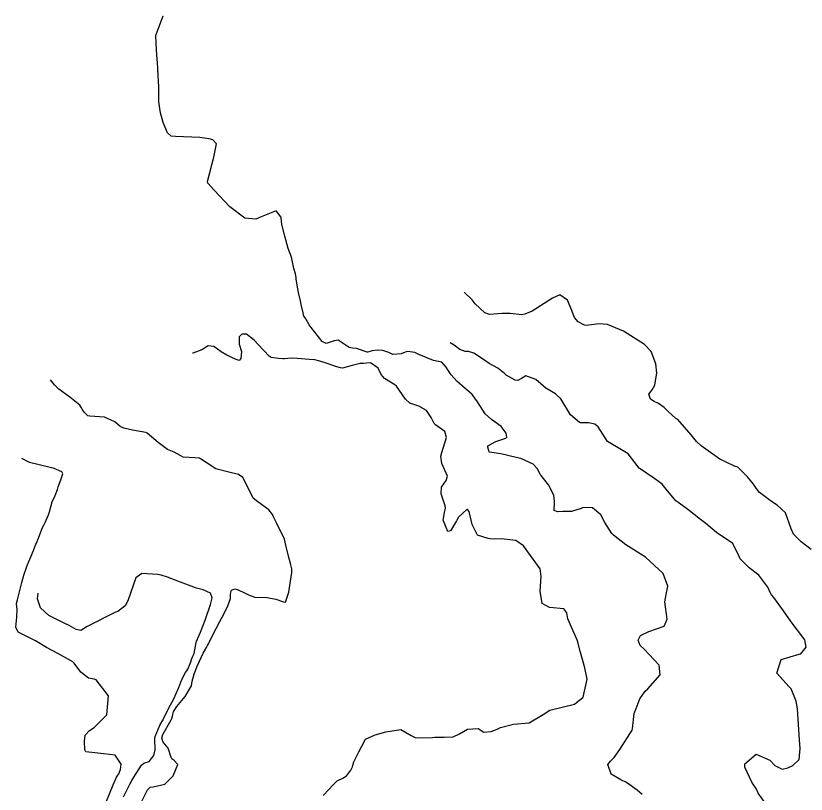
# Model space of a CAD drawing. Header units: feet. Extents: x 1313709 to 1317500, y 405869 to 411659.
# Drawn here: x 1315905 to 1316418, y 410698 to 411203 of the extents above; entities that cross this region are included whole.
import ezdxf

# ---------------------------------------------------------------- set-up
doc = ezdxf.new("R2010")
doc.units = ezdxf.units.FT
doc.layers.add('C-TOPO-MAJR', color=32, linetype='CONTINUOUS')

msp = doc.modelspace()

# ---------------------------------------------------------------- linework, layer by layer
at = {"layer": 'C-TOPO-MAJR'}
for points in [[(1316311.72, 410697.35), (1316308.43, 410700.31), (1316301.41, 410705.28), (1316297.76, 410707), (1316291.46, 410710.66), (1316289.43, 410716.99), (1316291.07, 410719), (1316293.46, 410721.53), (1316297.03, 410726.64), (1316305.06, 410739.18), (1316305.32, 410740.04), (1316306.49, 410750.02), (1316307.64, 410753.26), (1316309.09, 410756.65), (1316310.1, 410759.5), (1316313.51, 410764.44), (1316315.23, 410766), (1316323.28, 410775.13), (1316322.65, 410781.4), (1316312.88, 410791.63), (1316310.39, 410794.13), (1316309.07, 410797.56), (1316310.54, 410800.61), (1316315.96, 410803.3), (1316325.82, 410806.6), (1316327.83, 410811.24), (1316326.23, 410822.46), (1316327.13, 410827.32), (1316328.28, 410832.59), (1316325.21, 410840.82), (1316313.84, 410851.34), (1316300.94, 410859.4), (1316293.02, 410865.72), (1316292, 410866.84), (1316287.33, 410873.85), (1316284.79, 410878.97), (1316279.32, 410883.45), (1316273.3, 410883.66), (1316272.16, 410883.04), (1316265.86, 410880.99), (1316260.08, 410881.02), (1316256.81, 410880.9), (1316254.47, 410881.67), (1316254.68, 410886.92), (1316254.82, 410887.65), (1316254.39, 410891.61), (1316250.9, 410898.4), (1316246.11, 410904.41), (1316245.74, 410904.95), (1316243.44, 410909.07), (1316240.88, 410911.84), (1316232.93, 410915.5), (1316229.96, 410916.11), (1316220.03, 410918.41), (1316212.61, 410919.68), (1316212.43, 410919.89), (1316211.5, 410922.85), (1316211.57, 410923.62), (1316216.64, 410926.46), (1316223.28, 410928.64), (1316223.83, 410929.25), (1316223.36, 410931.95), (1316220.2, 410936.28), (1316213.92, 410940.73), (1316209.81, 410944.52), (1316204.8, 410952.2), (1316201.41, 410957.06), (1316197.82, 410960.07), (1316196.71, 410960.81), (1316191.29, 410965.62), (1316187.78, 410969.75), (1316185.53, 410972.97), (1316184.38, 410974.83), (1316181.67, 410977.91), (1316178.36, 410978.72), (1316176.2, 410978.99), (1316166.66, 410983.01), (1316164.22, 410984.21), (1316161.22, 410984.79), (1316159.46, 410984.86), (1316157.86, 410984.57), (1316155.34, 410983.31), (1316149.81, 410983.08), (1316147.26, 410984.3), (1316143.29, 410985.63), (1316139.72, 410985.81), (1316136.39, 410985.36), (1316133.75, 410984.55), (1316133.3, 410984.54), (1316126.37, 410986.81), (1316123.67, 410987.05), (1316121.65, 410987.51), (1316114.38, 410992.21), (1316111.84, 410991.93), (1316106.58, 410990.18), (1316104.01, 410991.35), (1316096.89, 411000.51), (1316095.65, 411002.22), (1316093.53, 411006.14), (1316092.33, 411007.66), (1316092.19, 411007.88), (1316091.62, 411009.96), (1316090.34, 411015.45), (1316089.88, 411017.75), (1316088.72, 411023.3), (1316088.24, 411025.49), (1316087.19, 411031.89), (1316087.13, 411032.94), (1316086.74, 411035.37), (1316085.75, 411038.81), (1316085.09, 411042.07), (1316084.15, 411046.23), (1316081.92, 411051.78), (1316079.76, 411059.76), (1316079.52, 411060.74), (1316077.78, 411067.44), (1316077.33, 411071.88), (1316077.27, 411072.33), (1316074.13, 411076.14), (1316064.41, 411072.38), (1316060.94, 411070.77), (1316053.95, 411071.5), (1316044.13, 411078.75), (1316034.08, 411089.53), (1316029.83, 411094.12), (1316029.58, 411095.33), (1316033.86, 411111.07), (1316035.55, 411119.72), (1316033.02, 411122.28), (1316030.66, 411122.92), (1316024.73, 411123.82), (1316008.86, 411124.54), (1316006.04, 411124.67), (1316003.61, 411126.76), (1316000.82, 411133.47), (1315999.12, 411139.75), (1315998.05, 411146.88), (1315998.09, 411155.8), (1315997.83, 411161.17), (1315997.66, 411163.37), (1315997.42, 411168.73), (1315997.22, 411172.33), (1315996.88, 411177.26), (1315996.36, 411184.84), (1315996.22, 411190.2), (1315996.29, 411190.72), (1316000.83, 411202.73), (1316000.92, 411202.79)], [(1316421.32, 410856.44), (1316414.67, 410861.31), (1316409.77, 410866.35), (1316408.34, 410869.9), (1316404.51, 410880.15), (1316399.3, 410885.23), (1316395.55, 410887.56), (1316387.72, 410893.44), (1316385.63, 410896.19), (1316383.94, 410898.73), (1316380.04, 410903.51), (1316373.62, 410909.75), (1316371.56, 410910.57), (1316371.12, 410910.69), (1316362.1, 410915.04), (1316349.91, 410923.6), (1316346.93, 410926.62), (1316343.47, 410930.88), (1316334.69, 410940.74), (1316333.56, 410941.53), (1316328.51, 410945.92), (1316327.8, 410946.72), (1316325.89, 410948.6), (1316322.26, 410951.15), (1316319.38, 410952.45), (1316317.03, 410954.05), (1316316.03, 410957.26), (1316318.18, 410960.12), (1316319.91, 410963.17), (1316321.02, 410969.85), (1316321.04, 410970.85), (1316320.44, 410976.85), (1316317.53, 410984.9), (1316313.08, 410989.5), (1316304.19, 410995.04), (1316299.59, 410998.12), (1316289.09, 411002.5), (1316283.54, 411002.78), (1316275.55, 411001.9), (1316274.32, 411002.06), (1316270.04, 411004.28), (1316267.64, 411006.94), (1316266.36, 411010.22), (1316266.1, 411011.47), (1316263.15, 411018.25), (1316258.26, 411021.75), (1316253.38, 411019.45), (1316240.31, 411011.08), (1316235.57, 411009.07), (1316233.62, 411008.79), (1316226.07, 411009.6), (1316220.85, 411009.66), (1316212.51, 411008.98), (1316209.64, 411010.07), (1316203.36, 411015.86), (1316201.28, 411018.41), (1316196.22, 411023.51)], [(1316104.68, 410696.86), (1316108.35, 410700.64), (1316111, 410703.51), (1316113.75, 410706.26), (1316117.79, 410708.16), (1316119.95, 410709.82), (1316122.56, 410713.31), (1316123.7, 410715.3), (1316123.89, 410716.33), (1316124.47, 410718.68), (1316127.92, 410725.18), (1316132.18, 410733.22), (1316138.36, 410736.11), (1316145.39, 410738.03), (1316155, 410739.62), (1316161.68, 410735.71), (1316164.29, 410734.41), (1316168.75, 410734.23), (1316175.52, 410734.49), (1316177.11, 410734.6), (1316183.17, 410734.63), (1316189.12, 410734.83), (1316193.12, 410736.79), (1316198.42, 410739.92), (1316205.2, 410740.32), (1316207.51, 410738.79), (1316208.75, 410737.9), (1316213.65, 410738.29), (1316217.21, 410739.67), (1316219.77, 410740.95), (1316228.14, 410742.97), (1316238.38, 410743.92), (1316247.47, 410749.43), (1316251.65, 410752.21), (1316259.79, 410754.06), (1316267.78, 410756.1), (1316273.44, 410760.62), (1316275.88, 410772.3), (1316274.36, 410779.71), (1316271.39, 410790.52), (1316269.7, 410797.05), (1316268.23, 410800.63), (1316263.51, 410811.4), (1316262.82, 410815.39), (1316260.74, 410818.02), (1316251.47, 410818.85), (1316246.82, 410821.33), (1316245.46, 410829.47), (1316246.1, 410839.06), (1316245.43, 410843.94), (1316234.58, 410858.78), (1316229.63, 410862.31), (1316220.15, 410863.44), (1316215.86, 410863.04), (1316212.81, 410863.34), (1316211.69, 410863.54), (1316204.91, 410865.68), (1316201.36, 410872.66), (1316199.44, 410881.12), (1316198.21, 410882.4), (1316197.81, 410882.31), (1316192.55, 410877.38), (1316191.25, 410874.96), (1316187.19, 410868.63), (1316185.61, 410868.07), (1316182.48, 410875.51), (1316183.45, 410880.48), (1316184.02, 410883.32), (1316183.81, 410884.78), (1316181.19, 410892.46), (1316181.42, 410896.86), (1316184.55, 410901.24), (1316185.3, 410904.05), (1316181.75, 410912.13), (1316181.04, 410917.04), (1316181.62, 410919.47), (1316184.7, 410929.17), (1316183.52, 410932.97), (1316177.52, 410937.28), (1316176.65, 410938.24), (1316174.75, 410942.12), (1316171.79, 410946.72), (1316166.7, 410949.55), (1316161, 410951.45), (1316158.2, 410954.08), (1316152.26, 410962.42), (1316151.16, 410963.37), (1316144.37, 410967.35), (1316142.41, 410969.98), (1316140.45, 410974.21), (1316135.35, 410977.57), (1316132.85, 410977.33), (1316130.85, 410977.09), (1316128.61, 410977.1), (1316123.5, 410975.81), (1316117.15, 410974.18), (1316115.85, 410974.29), (1316113.52, 410975.08), (1316105.95, 410977.53), (1316102.45, 410978.73), (1316099.36, 410979.52), (1316095.63, 410979.83), (1316087.94, 410980.42), (1316083.82, 410980.57), (1316079.51, 410980.13), (1316078.52, 410980.16), (1316075.72, 410980.41), (1316070.98, 410981.12), (1316069.67, 410981.98), (1316062.6, 410989.38), (1316060, 410992.2), (1316054.99, 410996.28), (1316051.83, 410996.26), (1316050.17, 410994.36), (1316050.22, 410989.75), (1316051.69, 410985.01), (1316051.26, 410980.44), (1316050.19, 410979.08), (1316048.18, 410979.69), (1316042.11, 410982.56), (1316038.42, 410984.62), (1316033.78, 410988.24), (1316030.12, 410988.54), (1316025.88, 410985.92), (1316020.13, 410983.81), (1316019.98, 410983.84)], [(1316393.52, 410688.91), (1316386.95, 410698.35), (1316385.69, 410700.83), (1316382.7, 410705.35), (1316378.12, 410715.14), (1316378.2, 410717.4), (1316385.68, 410723.58), (1316394.48, 410719.8), (1316397.6, 410716.26), (1316402.37, 410713.83), (1316406.15, 410714.75), (1316409.47, 410716.29), (1316413.48, 410720.16), (1316414.2, 410727.23), (1316413.72, 410732.89), (1316412.34, 410753.06), (1316411.45, 410757.9), (1316408.19, 410765.97), (1316407.03, 410767.19), (1316398.95, 410776.24), (1316401.76, 410785.05), (1316413.51, 410788.41), (1316414.61, 410788.8), (1316418.11, 410792.94), (1316417.2, 410797.69), (1316408.37, 410809.38), (1316403.36, 410816.64), (1316397.02, 410825.33), (1316395.57, 410827), (1316394.65, 410828.44), (1316393.18, 410831.88), (1316387.37, 410839.75), (1316381.03, 410844.61), (1316375.17, 410850.27), (1316374.52, 410851.81), (1316370.55, 410860.26), (1316359.77, 410867.54), (1316353.03, 410873.25), (1316352.08, 410874.03), (1316349.49, 410875.79), (1316341.29, 410882.29), (1316335.63, 410886.55), (1316335.31, 410886.74), (1316333.46, 410888.06), (1316327.09, 410895.64), (1316324.58, 410898.75), (1316319.89, 410902.27), (1316309.71, 410909.2), (1316306.77, 410912.9), (1316302.56, 410918.55), (1316298.28, 410921.08), (1316289.09, 410926.5), (1316283.02, 410936.1), (1316280.93, 410937.78), (1316276.85, 410938.54), (1316271.53, 410938.57), (1316270.87, 410938.74), (1316265.16, 410943.78), (1316258.86, 410954.12), (1316255.4, 410957.53), (1316249.18, 410961.16), (1316242.74, 410966.66), (1316236.26, 410969.2), (1316233.4, 410967.31), (1316230.99, 410966.21), (1316229.28, 410966.41), (1316223.48, 410969.46), (1316222.25, 410970.61), (1316218.07, 410974.03), (1316212.43, 410977.06), (1316208.65, 410979.78), (1316202.39, 410983.78), (1316198.86, 410984.9), (1316196.74, 410984.96), (1316193.36, 410986.18), (1316189.73, 410988.95), (1316187.01, 410990.56)], [(1315985.23, 410689.7), (1315990.72, 410700.37), (1315992.51, 410702.13), (1315994.33, 410702.46), (1316001.88, 410704.19), (1316007.44, 410709.55), (1316010.45, 410716.79), (1316007.88, 410719.78), (1316006.53, 410720.66), (1316006.08, 410721.44), (1316004.23, 410727.56), (1316003.14, 410728.86), (1316000.97, 410731.29), (1316000.02, 410734.02), (1316000.58, 410736.43), (1316006.12, 410745.94), (1316006.47, 410746.81), (1316006.87, 410748.28), (1316007.63, 410751.34), (1316007.71, 410751.55), (1316009.75, 410754.6), (1316015.24, 410760.93), (1316019.31, 410767.97), (1316019.67, 410771.07), (1316020.68, 410774.66), (1316020.84, 410775.01), (1316022.33, 410779.02), (1316022.93, 410780.7), (1316023.11, 410781.18), (1316026.77, 410789.21), (1316029.01, 410792.88), (1316029.75, 410794.08), (1316030.29, 410795.14), (1316030.7, 410796.01), (1316033.12, 410801.04), (1316037.63, 410809.74), (1316040.24, 410814.45), (1316042.93, 410819.95), (1316044.53, 410824.65), (1316044.66, 410827.5), (1316045.17, 410830.08), (1316047.42, 410830.82), (1316049.47, 410830.23), (1316054.15, 410828.04), (1316056.24, 410826.95), (1316060.34, 410825.47), (1316068.35, 410825.33), (1316074.05, 410824.27), (1316078.91, 410822.4), (1316080.22, 410822.25), (1316082.45, 410828.73), (1316082.68, 410830.34), (1316084.4, 410841.44), (1316084.43, 410843.87), (1316083.52, 410847.4), (1316082.37, 410851.22), (1316080.51, 410859.26), (1316079.63, 410863.09), (1316074.32, 410873.81), (1316072.43, 410877.57), (1316071.81, 410879.14), (1316069.37, 410882.27), (1316062.27, 410887.26), (1316059.35, 410889.8), (1316055.13, 410898.18), (1316052.48, 410903.24), (1316049.86, 410905.18), (1316043.47, 410906.57), (1316035.1, 410908.79), (1316028.71, 410912.9), (1316024.56, 410915.73), (1316021.49, 410915.92), (1316013.79, 410916.39), (1316012.33, 410917.13), (1316008.08, 410919.63), (1316003.72, 410921.29), (1315997.72, 410925.79), (1315990.51, 410931.99), (1315989.59, 410932.33), (1315981.02, 410933.87), (1315975.43, 410935.2), (1315973.07, 410936.3), (1315969.48, 410939.18), (1315962.81, 410942.32), (1315953.32, 410942.92), (1315952.07, 410943.12), (1315949.8, 410945.42), (1315948.35, 410947.51), (1315947.92, 410948.38), (1315946.76, 410950.14), (1315940.33, 410955.34), (1315933.24, 410960.38), (1315930.31, 410963.36), (1315927.79, 410966.56)], [(1315961.77, 410687.35), (1315968.42, 410703.79), (1315970.54, 410708.62), (1315971.39, 410709.86), (1315972.02, 410710.76), (1315973.21, 410713.63), (1315973.74, 410717.15), (1315969.84, 410722.97), (1315962.41, 410723.8), (1315950.69, 410725.18), (1315949.98, 410726.33), (1315949.82, 410732.1), (1315950.21, 410735.99), (1315953.01, 410738.92), (1315956.2, 410740.8), (1315964.39, 410749.03), (1315965.46, 410761.44), (1315957.46, 410771.89), (1315956.08, 410772.18), (1315952.41, 410772.84), (1315947.56, 410776.84), (1315943.73, 410781.8), (1315942.78, 410783.11), (1315942.38, 410783.46), (1315932.59, 410789.02), (1315925.31, 410792.83), (1315918.02, 410797.08), (1315910.67, 410800.83), (1315906.78, 410802.76), (1315905.29, 410805.99), (1315905.88, 410812.56), (1315906.17, 410817.76), (1315905.77, 410820.97), (1315905.8, 410821.45), (1315906.43, 410823.79), (1315908.33, 410831.58), (1315908.91, 410834.16), (1315909.11, 410834.92), (1315910.58, 410839.85), (1315912.42, 410845.36), (1315912.69, 410846.04), (1315916.81, 410855.88), (1315918.39, 410859.93), (1315918.65, 410860.56), (1315920.31, 410864.48), (1315922.71, 410870.6), (1315923.63, 410872.56), (1315924.37, 410873.87), (1315926.56, 410878.82), (1315927.1, 410880.89), (1315928.88, 410887.33), (1315930.76, 410891.49), (1315932.34, 410895.33), (1315932.87, 410897.11), (1315934.45, 410901.69), (1315935.71, 410905.47), (1315935.09, 410906.73), (1315930.25, 410908.89), (1315927.54, 410909.69), (1315914.27, 410912.82), (1315909.29, 410915.44)], [(1315975.24, 410695.93), (1315979.34, 410704.02), (1315980.64, 410706.41), (1315983.02, 410710.44), (1315983.72, 410711.68), (1315986.74, 410716.51), (1315988.27, 410717.71), (1315991.9, 410718.74), (1315994.85, 410722.73), (1315995.65, 410726.46), (1315995.56, 410733.62), (1315995.8, 410735.14), (1315998.99, 410742.74), (1316000.8, 410745.97), (1316000.96, 410746.26), (1316003.67, 410751.63), (1316004.1, 410752.63), (1316004.57, 410753.62), (1316007.74, 410759.6), (1316010.74, 410766.42), (1316010.96, 410766.96), (1316013.08, 410771.97), (1316015.47, 410776.67), (1316016.32, 410777.76), (1316016.97, 410778.73), (1316018.88, 410783.54), (1316019.3, 410784.98), (1316020.15, 410787.09), (1316020.97, 410788.84), (1316022.37, 410795.97), (1316022.6, 410796.89), (1316023.08, 410797.92), (1316023.48, 410798.81), (1316025.06, 410802.86), (1316028.08, 410810.51), (1316031.59, 410820.76), (1316032.58, 410825.1), (1316031.63, 410828.02), (1316026.78, 410830.35), (1316022.59, 410831.34), (1316010.31, 410835.82), (1316003.64, 410838.44), (1315999.54, 410839.72), (1315997.41, 410840.26), (1315987.04, 410840.79), (1315983.09, 410838.04), (1315977.96, 410823.21), (1315976.29, 410819.91), (1315971.42, 410816.29), (1315969.89, 410815.69), (1315951.54, 410806.44), (1315947.38, 410803.94), (1315944.5, 410804.5), (1315939.81, 410807.15), (1315936.77, 410808.63), (1315926.68, 410813.48), (1315921.22, 410818.58), (1315919.4, 410824.34), (1315919.9, 410828.01)]]:
    msp.add_lwpolyline(points, dxfattribs=at)

doc.saveas('drawing.dxf')
